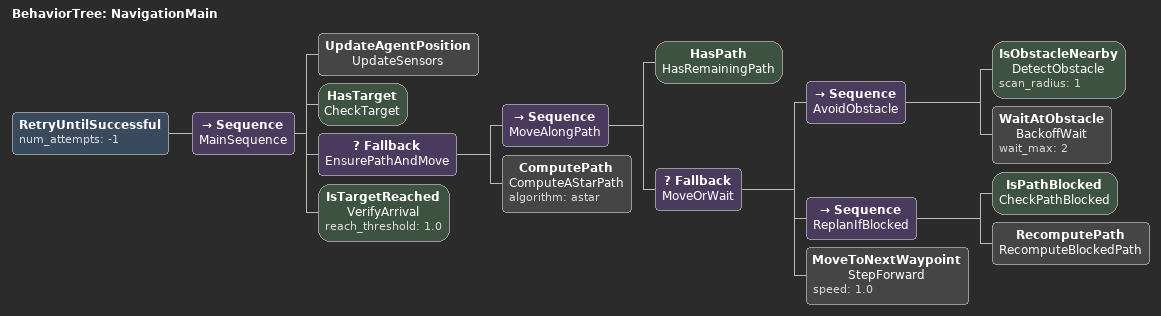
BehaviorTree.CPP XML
<?xml version="1.0" encoding="UTF-8"?>

<root BTCPP_format="4" main_tree_to_execute="NavigationMain">

  <BehaviorTree ID="NavigationMain">

    <!-- Retry until agent reaches the target -->
    <RetryUntilSuccessful num_attempts="-1">

      <Sequence name="MainSequence">

        <!-- 1. Update position from sensors -->
        <UpdateAgentPosition name="UpdateSensors"/>

        <!-- 2. Make sure we have a target -->
        <HasTarget name="CheckTarget"/>

        <!-- 3. Do one navigation step this tick -->
        <Fallback name="EnsurePathAndMove">

          <!-- CASE A: Already have a path? → walk one step -->
          <Sequence name="MoveAlongPath">
            <HasPath name="HasRemainingPath"/>

            <!-- Move or handle obstacle -->
            <Fallback name="MoveOrWait">

              <!-- A1: Obstacle nearby? → wait (with backoff) -->
              <Sequence name="AvoidObstacle">
                <IsObstacleNearby name="DetectObstacle" scan_radius="1"/>
                <WaitAtObstacle name="BackoffWait" wait_max="2"/>
              </Sequence>

              <!-- A2: Path ahead blocked? → recompute -->
              <Sequence name="ReplanIfBlocked">
                <IsPathBlocked name="CheckPathBlocked"/>
                <RecomputePath name="RecomputeBlockedPath"/>
              </Sequence>

              <!-- A3: Normal step forward -->
              <MoveToNextWaypoint name="StepForward" speed="1.0"/>

            </Fallback>
          </Sequence>

          <!-- CASE B: No path → compute one with A* -->
          <ComputePath name="ComputeAStarPath" algorithm="astar"/>

        </Fallback>

        <!-- 4. Arrived at target? -->
        <IsTargetReached name="VerifyArrival" reach_threshold="1.0"/>

      </Sequence>

    </RetryUntilSuccessful>

  </BehaviorTree>

  <!-- Node Models (for Groot meta-info)                            -->

</root>
